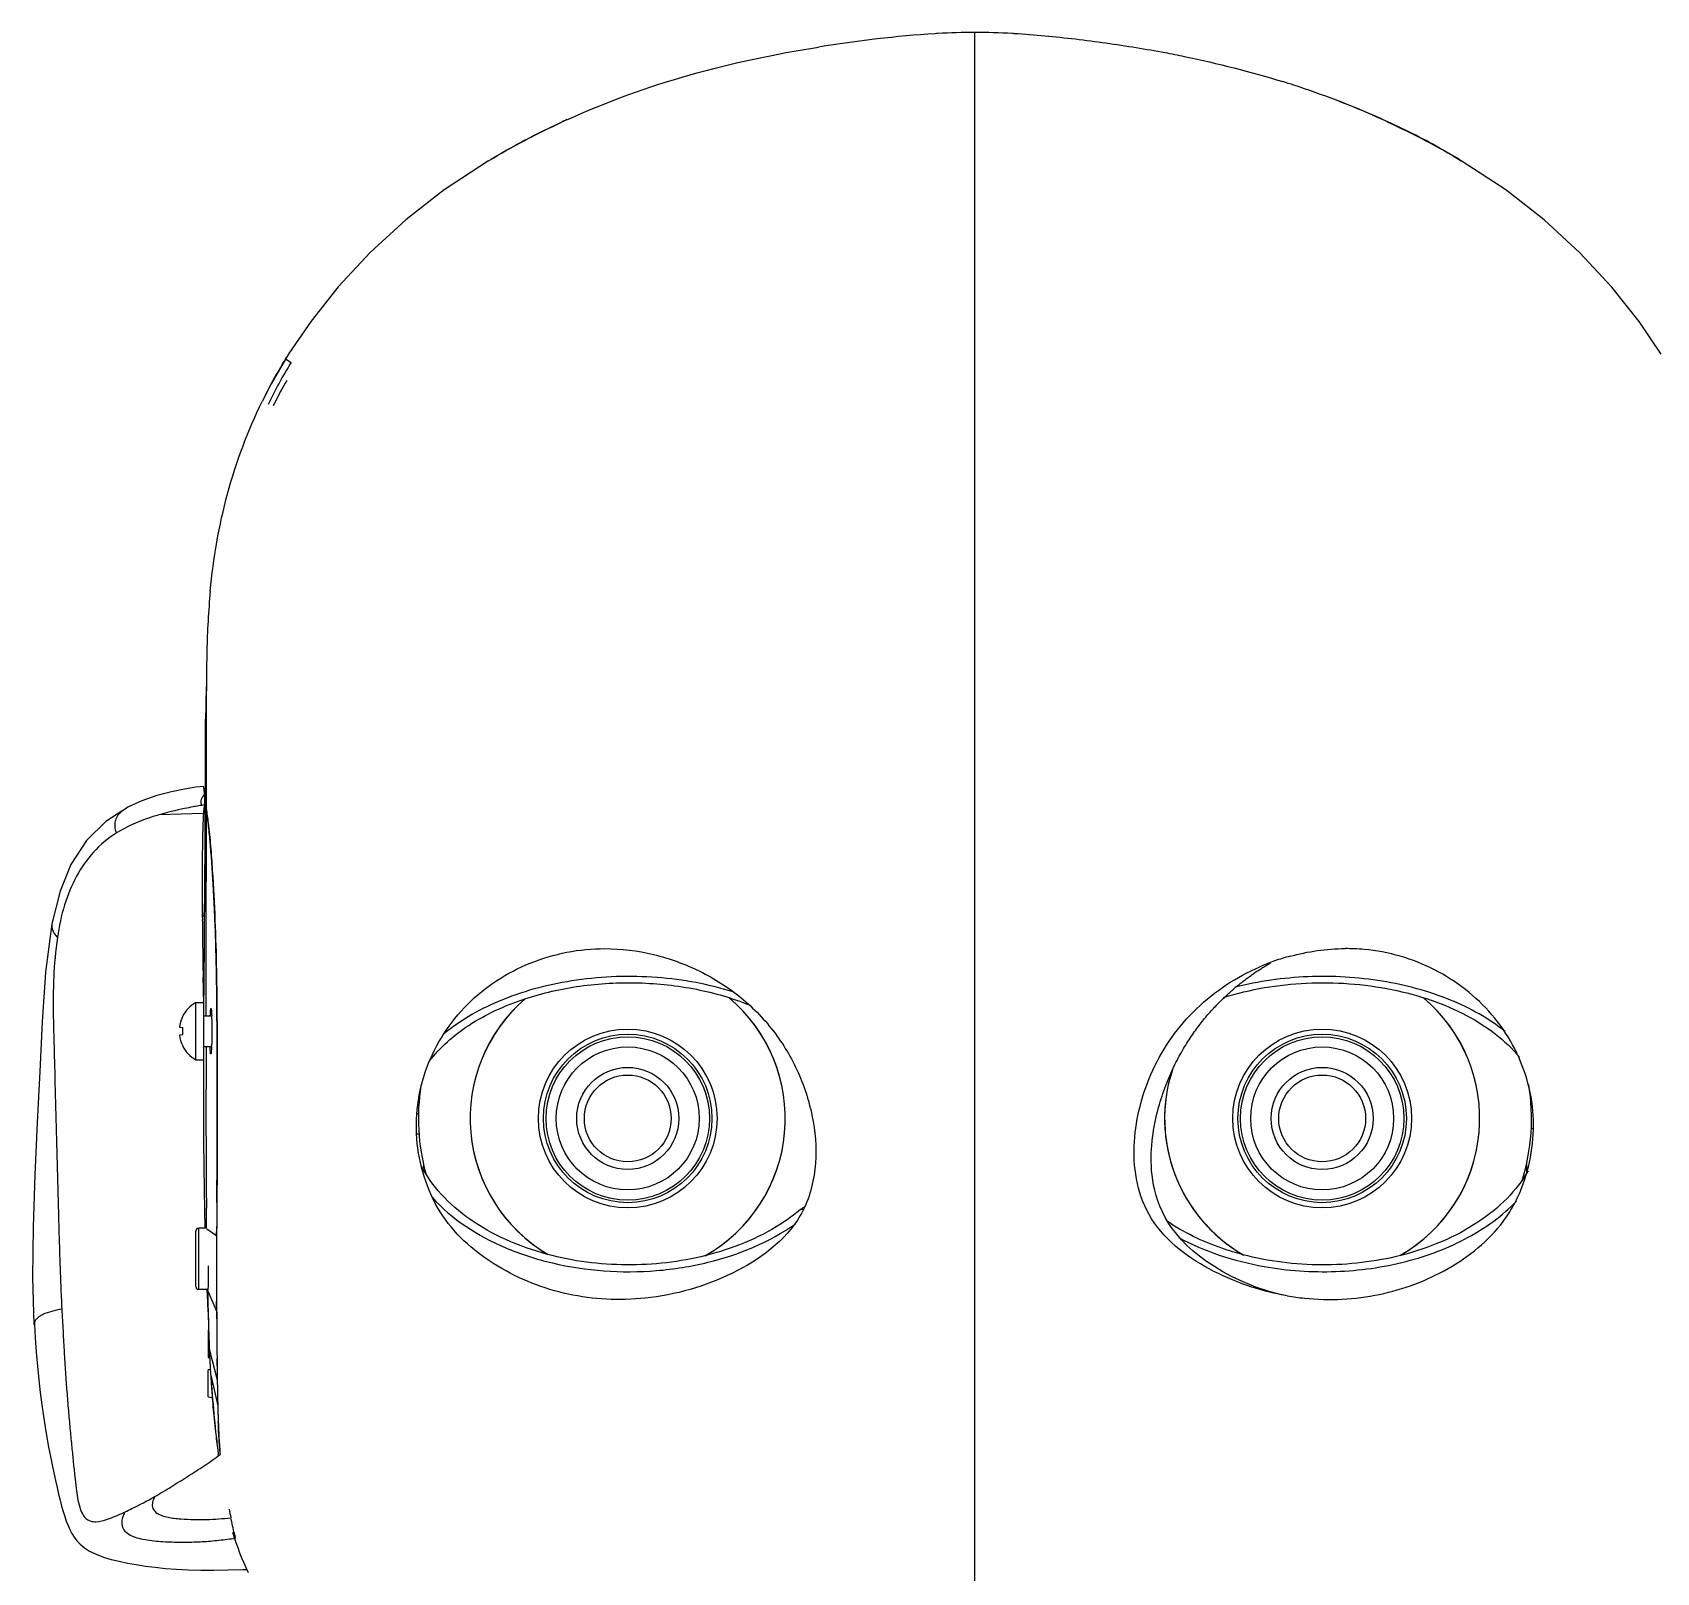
# Model space of a CAD drawing. Header units: millimetres. Extents: x 0 to 841, y 0 to 594.
# Drawn here: x 220.4 to 299.9, y 295.6 to 371 of the extents above; entities that cross this region are included whole.
import ezdxf

# ---------------------------------------------------------------- set-up
doc = ezdxf.new("R2010")
doc.units = ezdxf.units.MM
doc.header["$LTSCALE"] = 46.255
doc.layers.get('0').update_dxf_attribs({"linetype": 'CONTINUOUS'})
for name, color, linetype in [('3_ALL_AXES', 7, 'CONTINUOUS'), ('7_ALL_FEATURES', 7, 'CONTINUOUS'), ('AXIS', 7, 'CONTINUOUS')]:
    doc.layers.add(name, color=color, linetype=linetype)

msp = doc.modelspace()

# ---------------------------------------------------------------- linework, layer by layer
at = {"color": 7, "linetype": 'CONTINUOUS'}
for p, q in [((266.506, 370.418), (266.506, 370.967)), ((266.506, 369.813), (266.506, 370.418)), ((266.506, 282.004), (266.506, 369.813)), ((292.498, 363.263), (290.319, 364.691)), ((232.756, 354.992), (232.809, 355.072)), ((232.756, 354.992), (233.031, 354.818)), ((228.808, 333.374), (228.794, 331.368)), ((225.064, 333.055), (225.064, 333.054)), ((228.731, 332.735), (226.542, 332.663)), ((228.697, 331.932), (228.695, 331.865)), ((228.681, 331.059), (228.68, 331.002)), ((229.07, 331.243), (229.068, 331.262)), ((228.674, 330.45), (228.673, 330.354)), ((228.67, 329.106), (228.67, 329.028)), ((228.67, 329.028), (228.67, 328.746)), ((228.677, 327.674), (228.678, 327.547)), ((228.767, 327.71), (228.68, 327.705)), ((221.314, 327.332), (221.313, 327.331)), ((228.749, 324.704), (228.721, 324.703)), ((228.356, 320.678), (228.356, 323.478)), ((228.356, 323.478), (228.756, 323.478)), ((228.756, 320.679), (228.756, 323.478)), ((228.756, 322.828), (229.136, 322.828)), ((227.559, 322.272), (227.715, 322.257)), ((227.705, 322.798), (227.715, 322.794)), ((227.715, 321.9), (227.559, 321.885)), ((227.715, 321.363), (227.705, 321.359)), ((228.756, 321.328), (229.128, 321.328)), ((228.356, 320.678), (228.756, 320.678)), ((229.404, 317.983), (229.405, 318.654)), ((293.732, 317.292), (293.852, 317.332)), ((228.763, 314.288), (228.803, 312.43)), ((228.887, 312.43), (228.878, 313.405)), ((258.109, 313.341), (257.96, 313.341)), ((228.356, 309.58), (228.356, 312.28)), ((228.506, 309.43), (228.506, 312.43)), ((228.887, 312.43), (228.506, 312.43)), ((228.89, 312.403), (229.378, 312.082)), ((229.377, 312.042), (229.378, 312.082)), ((229.378, 312.192), (229.379, 312.248)), ((229.378, 312.082), (229.378, 312.192)), ((228.945, 309.43), (228.506, 309.43)), ((228.935, 309.408), (228.935, 309.414)), ((228.936, 309.401), (229.38, 308.34)), ((229.38, 308.34), (229.378, 308.844)), ((220.455, 307.727), (220.455, 307.715)), ((228.956, 307.441), (228.987, 307.444)), ((228.956, 307.441), (228.956, 306.105)), ((228.992, 307.292), (228.987, 307.427)), ((229.029, 306.459), (229.409, 305.004)), ((228.956, 306.105), (229.05, 306.105)), ((228.956, 304.169), (228.956, 305.505)), ((229.082, 305.505), (228.956, 305.505)), ((229.052, 306.052), (229.049, 306.113)), ((229.398, 305.903), (229.396, 306.058)), ((229.399, 305.755), (229.398, 305.903)), ((229.4, 305.689), (229.399, 305.755)), ((229.095, 305.234), (229.432, 303.73)), ((228.956, 304.169), (229.184, 304.149)), ((229.466, 301.302), (229.456, 301.377)), ((229.541, 301.414), (229.543, 301.386)), ((229.543, 301.386), (229.546, 301.353)), ((224.827, 298.517), (224.893, 298.547))]:
    msp.add_line(p, q, dxfattribs=at)
for points in [[(242.693, 364.691), (240.521, 363.269), (238.647, 361.801), (236.9, 360.19), (235.336, 358.51), (234.005, 356.843), (232.916, 355.245)], [(300.11, 355.223), (299.025, 356.819), (297.692, 358.492), (296.125, 360.177), (294.377, 361.791), (292.498, 363.263)], [(232.916, 355.245), (232.054, 353.764), (231.613, 352.91)], [(228.733, 334.057), (228.358, 334.015), (227.797, 333.931), (227.162, 333.802), (226.456, 333.611), (225.72, 333.352), (225.064, 333.054)], [(225.064, 333.055), (223.955, 332.347), (223.009, 331.416), (222.245, 330.241), (221.711, 328.926), (221.313, 327.331)], [(228.794, 331.368), (228.777, 329.106), (228.76, 326.689)], [(221.313, 327.332), (220.994, 324.961), (220.844, 322.539), (220.723, 320.097), (220.595, 317.601), (220.477, 315.052), (220.39, 312.504), (220.362, 310.014), (220.425, 307.725)], [(228.76, 326.689), (228.746, 324.189), (228.742, 323.479)], [(275.559, 313.504), (275.456, 313.773), (275.373, 314.035), (275.305, 314.292), (275.252, 314.542), (275.21, 314.786), (275.179, 315.022), (275.157, 315.253), (275.143, 315.476), (275.136, 315.693), (275.135, 315.903), (275.14, 316.108), (275.149, 316.307), (275.163, 316.5), (275.18, 316.689), (275.201, 316.872), (275.225, 317.051), (275.252, 317.226), (275.281, 317.396), (275.312, 317.563), (275.345, 317.725), (275.38, 317.884), (275.417, 318.039), (275.454, 318.191), (275.494, 318.339), (275.534, 318.484), (275.576, 318.625), (275.62, 318.764), (275.664, 318.9), (275.709, 319.034), (275.754, 319.164), (275.801, 319.292), (275.848, 319.417), (275.896, 319.54), (275.945, 319.661), (275.994, 319.779), (276.043, 319.895), (276.093, 320.008), (276.144, 320.12), (276.195, 320.229), (276.246, 320.337), (276.297, 320.442), (276.349, 320.546), (276.402, 320.648), (276.454, 320.748), (276.507, 320.846), (276.56, 320.942), (276.613, 321.037), (276.666, 321.13), (276.719, 321.222), (276.773, 321.312), (276.827, 321.4), (276.881, 321.487), (276.935, 321.572), (276.989, 321.656), (277.043, 321.739), (277.098, 321.82), (277.152, 321.9), (277.206, 321.978), (277.261, 322.056), (277.316, 322.131), (277.37, 322.206), (277.425, 322.279), (277.479, 322.352), (277.534, 322.423), (277.589, 322.492), (277.643, 322.561), (277.698, 322.629), (277.752, 322.695), (277.807, 322.761), (277.861, 322.825), (277.915, 322.889), (277.969, 322.951), (278.023, 323.013), (278.077, 323.073), (278.131, 323.133), (278.185, 323.191), (278.239, 323.249), (278.292, 323.306), (278.346, 323.362), (278.399, 323.417), (278.452, 323.472), (278.505, 323.525), (278.558, 323.578), (278.611, 323.63), (278.664, 323.681), (278.716, 323.732), (278.769, 323.781), (278.821, 323.83), (278.873, 323.879), (278.925, 323.926), (278.977, 323.973), (279.028, 324.019), (279.08, 324.064), (279.131, 324.109), (279.182, 324.153), (279.233, 324.197), (279.284, 324.24), (279.335, 324.282), (279.385, 324.323), (279.435, 324.364), (279.486, 324.404), (279.535, 324.444), (279.585, 324.483), (279.635, 324.522), (279.684, 324.56), (279.733, 324.597), (279.782, 324.634), (279.831, 324.67), (279.88, 324.706), (279.928, 324.742), (279.977, 324.776), (280.025, 324.811), (280.073, 324.845), (280.121, 324.878), (280.169, 324.911), (280.216, 324.944), (280.264, 324.976), (280.311, 325.008), (280.358, 325.039), (280.405, 325.07), (280.452, 325.1), (280.499, 325.13), (280.545, 325.159), (280.591, 325.188), (280.636, 325.216), (280.681, 325.244), (280.727, 325.272), (280.771, 325.299), (280.816, 325.326), (280.861, 325.352), (280.905, 325.378), (280.95, 325.403), (280.994, 325.429)], [(228.731, 320.679), (228.728, 319.121), (228.736, 316.64), (228.763, 314.288)], [(281.799, 309.119), (281.519, 309.176), (280.917, 309.334), (280.265, 309.551), (279.641, 309.802), (279.107, 310.053), (278.646, 310.3), (278.229, 310.55), (277.845, 310.805), (277.495, 311.064), (277.175, 311.327), (276.885, 311.592), (276.621, 311.861), (276.385, 312.133), (276.173, 312.407), (275.987, 312.681), (275.824, 312.957), (275.681, 313.232), (275.559, 313.504)], [(228.9, 309.43), (228.923, 308.806), (228.943, 308.343)], [(220.455, 307.715), (220.492, 307.073), (220.543, 306.361), (220.601, 305.675), (220.666, 305.016), (220.737, 304.387), (220.814, 303.789), (220.894, 303.224), (220.978, 302.69), (221.064, 302.186), (221.151, 301.711), (221.238, 301.263), (221.324, 300.843), (221.408, 300.449), (221.489, 300.08), (221.568, 299.736), (221.643, 299.415), (221.717, 299.114), (221.79, 298.831), (221.864, 298.566), (221.94, 298.32), (222.019, 298.091), (222.102, 297.876), (222.192, 297.675), (222.292, 297.484), (222.406, 297.303), (222.539, 297.128), (222.7, 296.958), (222.903, 296.789), (223.158, 296.624), (223.475, 296.469), (223.831, 296.335), (224.212, 296.221), (224.608, 296.125), (225.01, 296.042), (225.436, 295.965), (225.89, 295.894), (226.371, 295.832), (226.881, 295.78), (227.421, 295.741), (227.995, 295.713), (228.602, 295.699), (229.245, 295.696), (229.929, 295.704), (230.659, 295.724), (230.854, 295.732)]]:
    msp.add_lwpolyline(points, dxfattribs=at)
for centre, radius, start, end in [((266.796, 333.007), 37.966, 93.18003, 93.37319), ((266.547, 338.216), 32.752, 90.07145, 93.25027), ((266.465, 338.21), 32.757, 86.75004, 89.92843), ((266.218, 333.033), 37.94, 86.65327, 86.8206), ((264.236, 307.239), 63.79, 79.54859, 80.82713), ((265.292, 313.004), 57.928, 78.57082, 79.54196), ((268.623, 326.969), 43.564, 71.9511, 72.70683), ((269.132, 328.502), 41.949, 65.90508, 71.96338), ((268.887, 327.656), 42.828, 66.0688, 72.00302), ((263.084, 329.968), 40.292, 114.26409, 114.62609), ((263.762, 328.815), 41.615, 114.46275, 114.81317), ((269.133, 328.535), 41.918, 65.19054, 65.8876), ((269.724, 329.519), 40.785, 65.36498, 66.0816), ((250.055, 344.165), 20.407, 148.56928, 154.63779), ((249.763, 344.318), 19.754, 147.88934, 154.7231), ((249.569, 344.456), 19.841, 147.92689, 148.55311), ((254.137, 341.762), 24.559, 150.28152, 153.30916), ((254.122, 341.77), 24.542, 153.31023, 153.56635), ((321.492, 336.198), 92.662, 178.23225, 179.29117), ((576.578, 336.75), 347.71, 179.61985, 179.90074), ((2368.057, 330.867), 2139.198, 179.826304, 179.943299), ((231.782, 314.112), 19.277, 100.26275, 100.63878), ((231.565, 315.321), 18.048, 99.34633, 100.26803), ((1557.494, 334.294), 1328.636, 180.056138, 180.211196), ((205.075, 329.41), 24.061, 6.67947, 7.2715), ((311.653, 329.94), 82.98, 178.79653, 179.22782), ((286.515, 330.461), 57.837, 178.60907, 178.78956), ((195.455, 328.321), 33.742, 5.20124, 6.61618), ((338.086, 329.559), 109.416, 179.24452, 179.53387), ((190.073, 327.818), 39.147, 5.04643, 5.22056), ((187.853, 327.623), 41.376, 4.90203, 5.01914), ((366.527, 329.338), 137.857, 179.57788, 180.09657), ((-694.744, 326.213), 923.616, 359.790055, 0.197504), ((442.151, 329.464), 213.482, 180.19266, 180.48035), ((398.521, 332.353), 169.892, 181.26908, 181.56745), ((124.249, 323.178), 105.135, 2.44976, 2.69227), ((131.589, 323.497), 97.789, 1.6669, 2.4469), ((497.429, 329.895), 268.762, 180.5007, 180.62361), ((550.522, 330.475), 321.857, 180.62399, 180.84117), ((113.203, 322.973), 116.182, 1.31558, 1.6612), ((284.7, 316.545), 9.572, 84.84826, 90.44125), ((633.475, 331.658), 404.819, 180.8362, 180.9838), ((86.859, 322.367), 142.534, 1.08134, 1.31619), ((284.682, 315.49), 10.62, 109.77694, 113.48701), ((284.621, 315.657), 10.442, 109.25462, 109.76963), ((284.695, 315.434), 10.677, 105.00425, 109.23474), ((765.549, 333.903), 536.912, 180.98137, 181.11218), ((229.139, 322.078), 1.604, 119.2267, 153.27564), ((216.719, 322.418), 12.425, 1.10899, 1.90787), ((229.157, 322.078), 1.61, 170.33739, 173.09835), ((229.157, 322.079), 1.61, 167.48365, 170.337), ((229.157, 322.079), 1.61, 164.45986, 167.48324), ((229.156, 322.079), 1.609, 161.18513, 164.45923), ((229.155, 322.079), 1.608, 157.58525, 161.18451), ((229.155, 322.079), 1.608, 153.58705, 157.58431), ((229.407, 322.079), 1.702, 173.96286, 186.03714), ((229.156, 322.078), 1.609, 186.89808, 206.40947), ((229.139, 322.078), 1.604, 206.72436, 240.7733), ((1238.574, 318.321), 1009.717, 179.82934, 179.974736), ((216.368, 321.862), 12.772, 357.6131, 357.82136), ((777.305, 318.191), 548.449, 179.93994, 180.50001), ((-240.939, 316.898), 470.34, 359.60975, 359.91704), ((777.388, 308.763), 548.021, 179.48434, 179.63561), ((228.506, 312.28), 0.15, 90, 180), ((618.561, 310.539), 389.186, 179.7788, 180.24953), ((228.506, 309.58), 0.15, 180, 270), ((385.658, 312.524), 156.754, 181.13915, 181.86354), ((283.764, 320.577), 11.625, 260.26804, 264.49426), ((583.647, 309.695), 354.269, 180.2192, 180.58828), ((341.976, 311.275), 113.054, 181.87585, 182.44249), ((323.576, 310.551), 94.641, 181.97378, 182.47978), ((162.95, 302.351), 66.207, 3.02669, 3.55809), ((114.927, 299.784), 114.299, 2.73298, 3.04047), ((464.946, 308.269), 235.56, 180.62758, 180.7941), ((293.62, 309.103), 64.648, 183.43624, 183.65943), ((292.688, 309.245), 63.719, 183.6093, 183.83772), ((288.69, 308.782), 59.709, 183.65382, 184.34236), ((292.986, 309.265), 64.018, 183.83808, 184.48252), ((334.876, 306.344), 105.476, 180.72769, 181.42024), ((283.401, 308.383), 54.404, 184.3451, 184.92896), ((293.844, 309.335), 64.879, 184.48454, 186.0803), ((278.119, 307.918), 49.102, 184.91754, 186.37966), ((292.042, 305.314), 62.63, 181.4493, 181.61565), ((287.378, 305.174), 57.963, 181.60759, 182.18957), ((273.567, 307.414), 44.522, 186.38682, 187.55588), ((287.01, 308.603), 58.006, 186.07609, 186.97323), ((282.782, 308.094), 53.747, 186.98235, 187.17899), ((261.101, 303.833), 31.651, 183.82541, 184.46758), ((252.157, 302.925), 22.57, 190.84999, 191.92807)]:
    msp.add_arc(centre, radius, start, end, dxfattribs=at)
for points in [[(264.562, 370.907), (262.648, 370.795), (260.741, 370.55), (258.847, 370.251)], [(276.771, 369.784), (278.39, 369.456), (279.996, 369.055), (281.573, 368.564)], [(242.693, 364.691), (243.858, 365.389), (245.065, 366.018), (246.298, 366.588)], [(286.722, 366.585), (287.952, 366.016), (289.157, 365.388), (290.319, 364.691)], [(229.068, 343.625), (228.974, 342.648), (228.922, 341.667), (228.899, 340.686)], [(228.899, 340.686), (228.886, 340.143), (228.88, 339.6), (228.876, 339.057)], [(228.784, 333.154), (228.734, 333.146), (228.684, 333.138), (228.634, 333.13)], [(281.93, 325.747), (282.806, 325.982), (283.719, 326.119), (284.626, 326.118)], [(230.162, 297.551), (230.355, 296.872), (230.621, 296.213), (230.924, 295.577)]]:
    msp.add_open_spline(points, degree=3, dxfattribs=at)
for points, knots in [([(274.405, 370.213), (273.415, 370.373), (271.43, 370.653), (269.433, 370.85), (268.433, 370.908)], [0, 0, 0, 0, 0.500017, 1, 1, 1, 1]), ([(246.529, 366.694), (248.478, 367.581), (252.525, 369.048), (256.731, 369.917), (258.847, 370.251)], [0, 0, 0, 0, 0.499908, 1, 1, 1, 1]), ([(242.692, 364.689), (242.989, 364.871), (244.161, 365.559), (245.376, 366.174), (246.294, 366.595)], [0, 0, 0, 0, 0.256244, 1, 1, 1, 1]), ([(290.32, 364.689), (290.023, 364.87), (288.854, 365.558), (287.642, 366.171), (286.725, 366.592)], [0, 0, 0, 0, 0.256234, 1, 1, 1, 1]), ([(229.068, 343.625), (229.222, 345.229), (229.761, 348.424), (230.901, 351.465), (231.613, 352.91)], [0, 0, 0, 0, 0.5001, 1, 1, 1, 1]), ([(228.843, 332.984), (228.84, 333.346), (228.826, 334.8), (228.823, 336.254), (228.837, 337.345)], [0, 0, 0, 0, 0.249433, 1, 1, 1, 1]), ([(228.781, 333.661), (228.779, 333.735), (228.774, 333.842), (228.759, 333.976), (228.75, 334.027), (228.738, 334.057), (228.732, 334.057)], [0, 0, 0, 0, 0.549751, 0.822964, 0.955024, 1, 1, 1, 1]), ([(228.781, 333.661), (228.713, 333.595), (228.626, 333.474), (228.598, 333.279), (228.618, 333.18), (228.634, 333.13)], [0, 0, 0, 0, 0.486869, 0.730233, 1, 1, 1, 1]), ([(228.781, 333.662), (228.782, 333.623), (228.786, 333.453), (228.785, 333.284), (228.784, 333.154)], [0, 0, 0, 0, 0.234684, 1, 1, 1, 1]), ([(224.75, 332.855), (224.674, 332.794), (224.536, 332.659), (224.4, 332.4), (224.37, 332.091), (224.426, 331.885), (224.468, 331.779)], [0, 0, 0, 0, 0.244155, 0.475275, 0.716255, 1, 1, 1, 1]), ([(226.542, 332.663), (226.356, 332.61), (225.639, 332.385), (224.941, 332.078), (224.468, 331.779)], [0, 0, 0, 0, 0.256746, 1, 1, 1, 1]), ([(225.064, 333.054), (225.035, 333.04), (224.926, 332.981), (224.822, 332.913), (224.75, 332.855)], [0, 0, 0, 0, 0.259202, 1, 1, 1, 1]), ([(228.224, 333.057), (228.085, 333.031), (227.52, 332.919), (226.959, 332.784), (226.542, 332.663)], [0, 0, 0, 0, 0.244885, 1, 1, 1, 1]), ([(228.731, 332.735), (228.727, 332.681), (228.711, 332.413), (228.703, 332.145), (228.697, 331.932)], [0, 0, 0, 0, 0.202285, 1, 1, 1, 1]), ([(228.784, 333.154), (228.769, 333.1), (228.749, 332.96), (228.737, 332.819), (228.731, 332.735)], [0, 0, 0, 0, 0.397769, 1, 1, 1, 1]), ([(228.871, 329.396), (228.87, 329.694), (228.864, 330.889), (228.852, 332.085), (228.843, 332.984)], [0, 0, 0, 0, 0.248483, 1, 1, 1, 1]), ([(228.942, 332.456), (228.935, 332.51), (228.911, 332.69), (228.884, 332.869), (228.858, 332.992)], [0, 0, 0, 0, 0.303659, 1, 1, 1, 1]), ([(228.86, 332.984), (228.904, 332.747), (228.986, 332.133), (229.046, 331.518), (229.08, 331.141)], [0, 0, 0, 0, 0.389614, 1, 1, 1, 1]), ([(224.468, 331.78), (224.055, 331.519), (223.305, 330.888), (222.457, 329.668), (221.875, 328.242), (221.663, 327.206), (221.583, 326.666)], [0, 0, 0, 0, 0.242086, 0.478493, 0.729557, 1, 1, 1, 1]), ([(229.269, 328.116), (229.255, 328.404), (229.203, 329.419), (229.14, 330.433), (229.077, 331.158)], [0, 0, 0, 0, 0.283414, 1, 1, 1, 1]), ([(229.08, 331.141), (229.112, 330.748), (229.26, 328.715), (229.338, 326.676), (229.368, 325.033)], [0, 0, 0, 0, 0.193765, 1, 1, 1, 1]), ([(221.313, 327.331), (221.294, 327.228), (221.32, 327.05), (221.44, 326.834), (221.53, 326.723), (221.582, 326.666)], [0, 0, 0, 0, 0.424463, 0.686326, 1, 1, 1, 1]), ([(221.583, 326.666), (221.486, 326.018), (221.402, 325.018), (221.371, 323.66), (221.382, 322.588), (221.413, 321.483), (221.451, 319.956), (221.502, 318), (221.565, 315.616), (221.622, 313.61), (221.661, 312.004), (221.703, 310.812), (221.742, 309.636), (221.778, 308.859), (221.797, 308.473)], [0, 0, 0, 0, 0.107991, 0.164887, 0.223821, 0.284644, 0.34705, 0.475454, 0.607103, 0.739934, 0.806109, 0.871723, 0.936453, 1, 1, 1, 1]), ([(250.363, 309.007), (249.733, 308.946), (248.465, 308.903), (245.976, 309.236), (243.061, 310.374), (240.634, 312.452), (239.543, 314.712), (239.13, 316.573), (239.146, 318.478), (239.604, 320.311), (240.447, 321.982), (241.615, 323.43), (243.057, 324.608), (245.265, 325.745), (247.146, 326.128), (248.386, 326.117)], [0, 0, 0, 0, 0.063704, 0.127082, 0.251502, 0.374083, 0.437249, 0.500935, 0.564355, 0.627131, 0.689303, 0.75119, 0.813064, 0.875187, 1, 1, 1, 1]), ([(248.386, 326.117), (249.185, 326.12), (250.792, 325.915), (253.07, 325.091), (255.117, 323.787), (256.79, 322.038), (257.991, 319.959), (258.671, 317.679), (258.802, 315.303), (258.353, 313.741), (257.956, 313.057)], [0, 0, 0, 0, 0.125717, 0.252122, 0.378505, 0.504331, 0.629251, 0.752858, 0.875522, 1, 1, 1, 1]), ([(282.649, 309.006), (283.862, 308.877), (286.324, 309.006), (289.196, 310.073), (291.174, 311.427), (292.221, 312.505), (292.882, 313.513), (293.4, 314.621), (293.803, 316.11), (293.913, 317.953), (293.586, 319.759), (292.889, 321.436), (291.526, 323.41), (289.106, 325.286), (286.753, 325.971), (285.559, 326.079)], [0, 0, 0, 0, 0.126726, 0.251425, 0.31292, 0.37464, 0.406028, 0.437723, 0.501383, 0.564951, 0.627938, 0.690283, 0.752246, 0.875504, 1, 1, 1, 1]), ([(275.028, 313.107), (274.726, 313.643), (274.328, 314.825), (274.251, 316.664), (274.553, 318.469), (275.375, 320.78), (277.199, 323.351), (279.314, 324.737), (280.45, 325.23)], [0, 0, 0, 0, 0.125532, 0.248949, 0.372307, 0.496767, 0.747327, 1, 1, 1, 1]), ([(228.742, 323.766), (228.741, 323.845), (228.734, 324.157), (228.727, 324.47), (228.723, 324.703)], [0, 0, 0, 0, 0.252769, 1, 1, 1, 1]), ([(229.405, 318.654), (229.405, 319.231), (229.402, 321.365), (229.396, 323.499), (229.367, 325.057)], [0, 0, 0, 0, 0.270057, 1, 1, 1, 1]), ([(229.368, 325.033), (229.392, 323.901), (229.4, 321.55), (229.409, 319.2), (229.401, 317.982)], [0, 0, 0, 0, 0.481897, 1, 1, 1, 1]), ([(254.713, 323.987), (253.492, 324.374), (250.913, 324.845), (247.041, 324.721), (243.454, 323.813), (241.353, 322.649), (240.504, 321.94)], [0, 0, 0, 0, 0.258526, 0.524096, 0.776685, 1, 1, 1, 1]), ([(244.467, 323.659), (245.343, 323.949), (247.19, 324.366), (250.03, 324.52), (252.838, 324.215), (254.632, 323.698), (255.469, 323.359)], [0, 0, 0, 0, 0.247108, 0.503623, 0.758252, 1, 1, 1, 1]), ([(278.681, 323.727), (279.989, 324.138), (282.753, 324.593), (286.214, 324.348), (288.825, 323.648), (291.03, 322.71), (292.471, 321.652), (293.166, 320.801)], [0, 0, 0, 0, 0.265467, 0.53597, 0.665395, 0.787092, 1, 1, 1, 1]), ([(292.47, 322.058), (291.665, 322.701), (289.718, 323.77), (286.406, 324.653), (282.814, 324.861), (280.398, 324.522), (279.234, 324.224)], [0, 0, 0, 0, 0.223677, 0.474634, 0.739113, 1, 1, 1, 1]), ([(239.788, 320.589), (240.31, 321.289), (241.768, 322.556), (243.505, 323.34), (244.467, 323.659)], [0, 0, 0, 0, 0.463073, 1, 1, 1, 1]), ([(229.068, 322.83), (229.071, 322.881), (229.076, 322.97), (229.081, 323.092), (229.094, 323.148), (229.096, 323.195), (229.104, 323.194)], [0, 0, 0, 0, 0.421487, 0.74221, 0.932701, 1, 1, 1, 1]), ([(229.104, 323.194), (229.113, 323.194), (229.114, 323.146), (229.126, 323.089), (229.131, 322.969), (229.135, 322.882), (229.137, 322.832)], [0, 0, 0, 0, 0.070333, 0.271058, 0.585982, 1, 1, 1, 1]), ([(229.141, 322.659), (229.143, 322.554), (229.148, 322.126), (229.143, 321.699), (229.131, 321.377)], [0, 0, 0, 0, 0.245799, 1, 1, 1, 1]), ([(229.093, 320.962), (229.084, 320.963), (229.084, 321.009), (229.071, 321.066), (229.068, 321.183), (229.063, 321.268), (229.061, 321.318)], [0, 0, 0, 0, 0.071272, 0.269664, 0.58571, 1, 1, 1, 1]), ([(229.129, 321.33), (229.127, 321.278), (229.122, 321.189), (229.116, 321.065), (229.103, 321.011), (229.101, 320.961), (229.093, 320.962)], [0, 0, 0, 0, 0.425727, 0.739854, 0.932055, 1, 1, 1, 1]), ([(229.401, 317.982), (229.396, 317.01), (229.405, 315.098), (229.386, 313.187), (229.379, 312.249)], [0, 0, 0, 0, 0.50901, 1, 1, 1, 1]), ([(229.4, 316.217), (229.4, 316.358), (229.402, 316.947), (229.403, 317.535), (229.404, 317.983)], [0, 0, 0, 0, 0.239202, 1, 1, 1, 1]), ([(245.57, 311.151), (244.873, 311.337), (243.549, 311.8), (241.777, 312.788), (240.351, 314.011), (239.649, 314.992), (239.39, 315.498)], [0, 0, 0, 0, 0.278891, 0.539832, 0.779976, 1, 1, 1, 1]), ([(293.587, 315.237), (293.305, 314.749), (292.569, 313.809), (291.123, 312.645), (289.356, 311.71), (288.046, 311.275), (287.359, 311.101)], [0, 0, 0, 0, 0.220931, 0.4617, 0.722403, 1, 1, 1, 1]), ([(239.923, 313.945), (240.892, 312.87), (242.875, 311.606), (245.838, 310.657), (248.345, 310.28), (250.912, 310.291), (254.145, 310.803), (256.439, 311.746), (257.715, 312.645)], [0, 0, 0, 0, 0.226893, 0.354444, 0.487506, 0.622413, 0.755267, 1, 1, 1, 1]), ([(257.96, 313.341), (257.65, 313.082), (256.251, 312.067), (254.609, 311.414), (253.326, 311.093)], [0, 0, 0, 0, 0.233863, 1, 1, 1, 1]), ([(257.96, 313.341), (257.978, 313.357), (258.047, 313.412), (258.121, 313.462), (258.178, 313.49)], [0, 0, 0, 0, 0.272937, 1, 1, 1, 1]), ([(276.485, 311.977), (277.116, 311.635), (278.48, 311.052), (281.054, 310.402), (284.16, 310.192), (287.575, 310.669), (290.624, 311.814), (292.334, 313.045), (293.013, 313.749)], [0, 0, 0, 0, 0.12221, 0.251031, 0.450415, 0.647942, 0.833475, 1, 1, 1, 1]), ([(257.956, 313.057), (257.226, 311.8), (255.311, 310.416), (252.579, 309.374), (251.106, 309.08), (250.363, 309.007)], [0, 0, 0, 0, 0.494204, 0.746171, 1, 1, 1, 1]), ([(281.799, 309.119), (281.13, 309.234), (279.816, 309.58), (277.956, 310.383), (276.259, 311.487), (275.359, 312.522), (275.028, 313.107)], [0, 0, 0, 0, 0.252368, 0.502421, 0.750114, 1, 1, 1, 1]), ([(279.626, 311.136), (279.28, 311.227), (277.972, 311.624), (276.719, 312.224), (275.885, 312.793)], [0, 0, 0, 0, 0.261931, 1, 1, 1, 1]), ([(229.379, 312.249), (229.375, 311.666), (229.366, 309.503), (229.384, 307.34), (229.399, 305.761)], [0, 0, 0, 0, 0.26954, 1, 1, 1, 1]), ([(253.326, 311.093), (252.061, 310.776), (249.442, 310.479), (246.827, 310.814), (245.57, 311.151)], [0, 0, 0, 0, 0.500563, 1, 1, 1, 1]), ([(287.359, 311.101), (286.099, 310.783), (283.489, 310.48), (280.881, 310.805), (279.626, 311.136)], [0, 0, 0, 0, 0.500337, 1, 1, 1, 1]), ([(228.97, 310.598), (228.971, 310.442), (228.972, 310.172), (228.969, 309.825), (228.96, 309.591), (228.953, 309.471), (228.945, 309.429)], [0, 0, 0, 0, 0.399445, 0.69224, 0.890867, 1, 1, 1, 1]), ([(228.945, 309.429), (228.944, 309.426), (228.942, 309.418), (228.94, 309.404), (228.935, 309.405)], [0, 0, 0, 0, 0.392636, 1, 1, 1, 1]), ([(221.798, 308.473), (221.632, 308.443), (221.315, 308.375), (220.941, 308.249), (220.693, 308.112), (220.557, 307.997), (220.471, 307.867), (220.454, 307.771), (220.455, 307.727)], [0, 0, 0, 0, 0.30961, 0.594388, 0.71925, 0.827253, 0.918617, 1, 1, 1, 1]), ([(221.797, 308.473), (221.814, 308.11), (221.857, 307.394), (221.933, 306.011), (222.022, 304.681), (222.128, 303.415), (222.205, 302.545), (222.283, 301.736), (222.359, 300.993), (222.425, 300.321), (222.504, 299.585), (222.602, 298.957), (222.783, 298.464), (222.954, 298.218), (223.196, 298.079), (223.377, 298.062), (223.47, 298.065)], [0, 0, 0, 0, 0.100064, 0.1973, 0.381068, 0.466435, 0.54671, 0.621419, 0.690073, 0.752157, 0.807145, 0.893858, 0.925657, 0.951248, 0.974369, 1, 1, 1, 1]), ([(228.955, 308.343), (228.959, 308.343), (228.952, 308.316), (228.962, 308.288), (228.959, 308.22), (228.965, 308.136), (228.967, 308.024), (228.974, 307.835), (228.979, 307.682), (228.982, 307.574)], [0, 0, 0, 0, 0.016422, 0.065503, 0.14714, 0.2607, 0.404627, 0.577235, 1, 1, 1, 1]), ([(229.399, 305.761), (229.403, 305.355), (229.423, 303.905), (229.46, 302.455), (229.541, 301.414)], [0, 0, 0, 0, 0.279859, 1, 1, 1, 1]), ([(229.521, 301.722), (229.514, 301.817), (229.488, 302.229), (229.469, 302.642), (229.457, 302.959)], [0, 0, 0, 0, 0.230116, 1, 1, 1, 1]), ([(226.348, 299.295), (226.619, 299.449), (227.158, 299.771), (227.959, 300.282), (228.77, 300.792), (229.297, 301.159), (229.548, 301.357)], [0, 0, 0, 0, 0.245144, 0.49489, 0.748195, 1, 1, 1, 1]), ([(224.893, 298.547), (225.004, 298.599), (225.498, 298.832), (225.981, 299.086), (226.348, 299.295)], [0, 0, 0, 0, 0.226342, 1, 1, 1, 1]), ([(226.349, 299.295), (226.301, 299.206), (226.23, 299.04), (226.218, 298.786), (226.32, 298.585), (226.501, 298.445), (226.733, 298.345), (227.006, 298.275), (227.309, 298.228), (227.733, 298.189), (228.26, 298.167), (228.88, 298.168), (229.483, 298.2), (229.878, 298.237), (230.075, 298.26)], [0, 0, 0, 0, 0.066386, 0.116628, 0.160997, 0.208565, 0.263375, 0.325548, 0.393335, 0.464157, 0.60454, 0.739293, 0.870401, 1, 1, 1, 1]), ([(223.47, 298.065), (223.661, 298.071), (224.131, 298.201), (224.566, 298.396), (224.827, 298.517)], [0, 0, 0, 0, 0.399373, 1, 1, 1, 1]), ([(224.821, 298.397), (224.772, 298.278), (224.72, 298.098), (224.74, 297.866), (224.85, 297.571), (225.218, 297.346), (225.677, 297.219), (226.097, 297.149), (226.537, 297.107), (227.122, 297.07), (227.835, 297.055), (228.672, 297.082), (229.494, 297.152), (230.037, 297.221), (230.309, 297.26)], [0, 0, 0, 0, 0.060718, 0.085432, 0.108453, 0.206793, 0.268186, 0.335763, 0.406326, 0.476402, 0.61158, 0.742197, 0.870879, 1, 1, 1, 1]), ([(224.893, 298.547), (224.886, 298.534), (224.86, 298.485), (224.837, 298.435), (224.821, 298.397)], [0, 0, 0, 0, 0.261152, 1, 1, 1, 1]), ([(230.309, 297.26), (230.289, 297.333), (230.203, 297.664), (230.13, 297.999), (230.075, 298.26)], [0, 0, 0, 0, 0.220452, 1, 1, 1, 1])]:
    msp.add_open_spline(points, degree=3, knots=knots, dxfattribs=at)
at = {"layer": '3_ALL_AXES', "color": 7, "linetype": 'CONTINUOUS'}
for centre, radius in [((249.506, 317.805), 4.375), ((283.506, 317.805), 4.375), ((249.506, 317.805), 4.125), ((249.506, 317.805), 3.5), ((283.506, 317.805), 4.125), ((283.506, 317.805), 3.5), ((249.506, 317.805), 2.5), ((249.506, 317.805), 2.125), ((283.506, 317.805), 2.5), ((283.506, 317.805), 2.125)]:
    msp.add_circle(centre, radius, dxfattribs=at)
for centre, radius, start, end in [((249.506, 317.805), 7.714, 130.72416, 239.39472), ((249.506, 317.805), 7.714, 299.64898, 49.83401), ((283.506, 317.805), 7.714, 299.88795, 49.83747), ((283.506, 317.805), 7.714, 161.98626, 239.81278), ((249.506, 317.805), 10.25, 171.08082, 195.18808), ((283.506, 317.805), 10.25, 342.72574, 9.32125)]:
    msp.add_arc(centre, radius, start, end, dxfattribs=at)
at = {"layer": '7_ALL_FEATURES', "color": 3, "linetype": 'CONTINUOUS'}
for p, q in [((239.506, 315.592), (239.506, 315.353)), ((293.506, 315.592), (293.506, 315.086))]:
    msp.add_line(p, q, dxfattribs=at)
at = {"layer": '7_ALL_FEATURES', "color": 7, "linetype": 'CONTINUOUS'}
for centre in [(249.506, 317.805), (283.506, 317.805)]:
    msp.add_circle(centre, 4, dxfattribs=at)
for centre, start, end in [((249.506, 317.805), 130.58761, 239.73236), ((249.506, 317.805), 299.35296, 50.04447), ((283.506, 317.805), 299.5491, 50.03149), ((283.506, 317.805), 161.19227, 240.10791)]:
    msp.add_arc(centre, 7.714, start, end, dxfattribs=at)
at = {"layer": 'AXIS', "color": 7, "linetype": 'CONTINUOUS'}
for p, q in [((239.28, 318.028), (239.188, 318.028)), ((239.291, 317.028), (239.194, 317.028)), ((228.887, 312.43), (228.506, 312.43)), ((228.945, 309.43), (228.506, 309.43))]:
    msp.add_line(p, q, dxfattribs=at)

doc.saveas('drawing.dxf')
